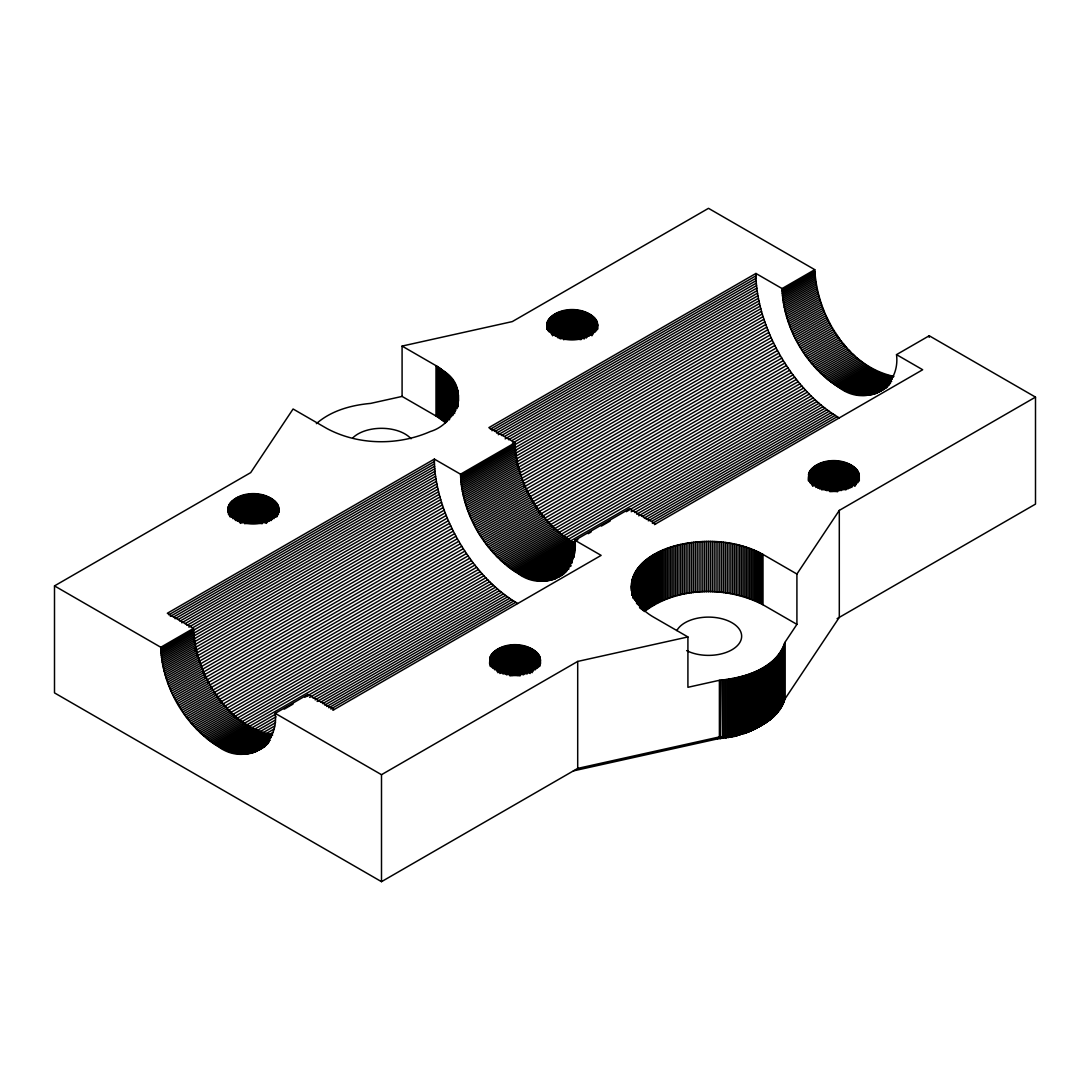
<?xml version="1.0" encoding="UTF-8"?>
<svg xmlns="http://www.w3.org/2000/svg" width="1090" height="1090" viewBox="0 0 1090 1090"><rect width="100%" height="100%" fill="white"/><g stroke="black" fill="none" stroke-linecap="round" stroke-linejoin="round"><path stroke-width="1.5" d="M334.085 709.563L307.925 694.453L275.225 713.337C279.312 746.241 244.46 766.365 218 746.377C184.564 725.381 162.233 686.714 160.775 647.256L54.5 585.902L54.5 692.886L381.5 881.674L577.7 768.409L719.4 736.935C744.388 734.469 775.917 725.681 784.8 699.18L784.8 642.541L796.913 624.366L796.913 574.021L839.3 510.393L1035.5 397.114L1035.5 504.098L837.093 618.643M307.911 696.074L307.925 694.453M655.635 523.922L629.475 508.812L574.975 540.286C579.062 573.177 544.21 593.301 517.75 573.313C484.314 552.317 461.983 513.663 460.525 474.205L434.365 459.094L167.315 613.275L193.475 628.385C195.819 674.029 225.589 724.891 272.595 735.11L239.895 753.994M1035.5 397.114L929.225 335.761L896.525 354.631C900.613 387.536 865.76 407.66 839.3 387.672C805.864 366.676 783.533 328.022 782.075 288.564L755.915 273.454L488.865 427.634L515.025 442.731C516.606 483.156 539.877 523.118 575.057 543.392L520.557 574.866M929.211 337.369L929.225 335.761M631.423 590.944C628.944 564.593 657.052 549.673 679.002 544.796C706.892 538.501 737.644 540.504 763 554.442L796.913 574.021M228.11 507.381C231.257 529.004 272.228 529.263 278.836 509.534C274.68 487.475 227.81 488.266 228.11 512.464M489.71 658.415C492.857 680.037 533.827 680.296 540.436 660.567C536.198 638.359 488.879 639.34 489.614 663.96M546.935 323.308C550.082 344.93 591.053 345.189 597.661 325.46C593.41 303.156 545.749 304.26 546.839 329.112M808.535 474.341C811.682 495.964 852.652 496.223 859.261 476.494C854.942 453.944 806.437 455.375 808.412 480.867M631.423 585.902C631.505 599.895 642.569 610.891 654 617.376L687.913 636.942L687.913 687.299L719.4 680.296C744.388 677.83 775.917 669.042 784.8 642.541M784.8 699.18L839.3 617.376L839.3 510.393M573.408 770.889L717.465 738.897L731.281 737.003L732.957 735.082L732.957 678.443M717.465 738.897L719.4 736.935L719.4 680.296M734.415 678.157L734.415 734.796L731.281 737.003L733.938 736.445L735.873 734.483L735.873 677.844M737.317 677.517L737.317 734.156L733.938 736.445L736.568 735.804L738.748 733.815L738.748 677.176M316.373 423.656C331.237 410.576 351.266 405.153 370.6 403.409L402.087 396.419L437.322 416.775L445.592 422.729L445.592 372.385L437.322 366.431L402.087 346.075L402.087 396.419M796.913 624.366L763 604.787C726.594 585.902 677.762 586.352 644.408 611.531L644.408 561.187M770.112 662.993L770.112 719.632L764.894 722.493L766.502 721.144M740.165 676.822L740.165 733.461L736.568 735.804L741.582 733.079L741.582 676.44M742.971 676.045L742.971 732.684L739.143 735.11L744.347 732.276L744.347 675.637M745.71 675.214L745.71 731.853L741.663 734.36L747.059 731.417L747.059 674.778M748.394 674.329L748.394 730.954L744.129 733.543L755.493 728.638L770.112 719.632M752.304 672.871L752.304 729.496L746.541 732.671L749.716 730.491L749.716 673.852M754.811 671.822L754.811 728.461L748.885 731.744L752.304 729.496M774.295 715.163L776.734 713.582L776.734 656.943M770.426 718.215L775.235 715.149L775.235 658.51M778.26 709.645L781.08 707.846L781.08 651.221M757.25 670.718L757.25 727.357L751.16 730.763L754.811 728.461M769.349 719.359L773.627 716.689L773.627 660.049M777.197 711.266L779.99 709.522L779.99 652.883M776.039 712.86L778.764 711.171L778.764 654.531M766.297 721.635L771.924 718.174L771.924 661.535M759.621 669.56L759.621 726.199L753.367 729.728L757.25 727.357M746.541 732.671L751.01 730L751.01 673.361M770.589 718.215L774.445 715.926L774.445 659.287M766.188 665.758L766.188 722.398L761.406 725.082L768.191 721.035L768.191 664.396M761.896 668.347L761.896 724.973L755.493 728.638L759.621 726.199M767.755 720.408L772.783 717.438L772.783 660.799M748.885 731.744L753.572 728.992L753.572 672.353M766.188 722.398L759.512 726.322L764.09 723.719L764.09 667.08M764.894 722.493L771.025 718.909L771.025 662.27M751.16 730.763L756.038 727.916L756.038 671.277M753.367 729.728L758.449 726.785L758.449 670.146M761.406 725.082L767.197 721.716L767.197 665.091M757.55 727.493L764.09 723.719M54.5 585.902L250.7 472.624L293.087 408.995L327 428.574C358.433 445.374 397.959 445.783 430.4 431.504C455.239 424.092 470.062 389.403 445.592 372.385M168.814 614.815L434.392 461.479L434.365 459.094M490.364 429.16L755.942 275.825L755.915 273.454M170.353 616.368L434.46 463.877L434.392 461.479M491.903 430.727L756.01 278.236L755.942 275.825M173.405 617.104L434.597 466.316L434.46 463.877M494.955 431.463L756.147 280.661L756.01 278.236M175.054 618.711L434.76 468.768L434.597 466.316M496.604 433.071L756.31 283.127L756.147 280.661M178.215 619.502L434.992 471.248L434.76 468.768M498.294 434.706L756.542 285.607L756.31 283.127M179.959 621.15L435.264 473.741L434.992 471.248M501.509 435.51L756.814 288.101L756.542 285.607M181.744 622.826L435.591 476.276L435.264 473.741M504.765 436.327L757.141 290.621L756.814 288.101M185.055 623.671L435.973 478.81L435.591 476.276M505.147 438.875L757.523 293.169L757.141 290.621M186.949 625.374L436.395 481.371L435.973 478.81M508.499 439.733L757.945 295.717L757.523 293.169M188.883 627.104L436.858 483.933L436.395 481.371M511.905 440.605L758.408 298.292L757.945 295.717M192.344 627.99L437.39 486.522L436.858 483.933M512.423 443.194L758.94 300.881L758.408 298.292M160.775 647.256L193.475 628.385M460.525 474.205L515.025 442.731M782.075 288.564L814.775 269.68C817.119 315.323 846.889 366.199 893.895 376.404L861.195 395.288M160.789 648.891L193.489 630.02M460.539 475.84L515.039 444.366M782.089 290.185L814.789 271.315M192.916 630.592L437.962 489.124L437.39 486.522M514.466 444.952L759.512 303.483L758.94 300.881M160.843 650.539L193.543 631.669M460.593 477.488L515.093 446.014M782.143 291.834L814.843 272.963M160.925 652.215L438.575 491.726L437.962 489.124M460.675 479.15L760.125 306.086L759.512 303.483M782.225 293.51L814.925 274.625M161.048 653.891L193.748 635.02M460.798 480.84L515.298 449.366M782.348 295.199L815.048 276.315M194.197 635.824L439.243 494.356L438.575 491.726M515.747 450.184L760.793 308.702L760.125 306.086M161.211 655.594L193.911 636.724M460.961 482.543L515.461 451.069M782.511 296.889L815.211 278.018M161.388 657.311L194.088 638.44M461.138 484.26L515.638 452.786M782.688 298.606L815.388 279.735M193.448 639.299L439.951 496.972L439.243 494.356M514.998 453.658L761.501 311.331L760.793 308.702M161.62 659.041L194.32 640.171M461.37 485.99L515.87 454.516M782.92 300.336L815.62 281.465M194.211 641.928L440.714 499.615L439.951 496.972M515.761 456.288L762.264 313.961L761.501 311.331M161.879 660.785L194.579 641.915M461.629 487.734L516.129 456.26M783.179 302.08L815.879 283.209M162.165 662.543L194.865 643.659M461.915 489.478L516.415 458.018M783.465 303.838L816.165 284.953M195.015 644.572L441.518 502.245L440.714 499.615M516.565 458.917L763.068 316.604L762.264 313.961M162.492 664.301L195.192 645.43M462.242 491.249L516.742 459.789M783.792 305.609L816.492 286.725M162.846 666.085L195.546 647.201M462.596 493.021L517.096 461.56M784.146 307.38L816.846 288.496M194.402 648.059L442.377 504.888L441.518 502.245M515.952 462.405L763.926 319.247L763.068 316.604M163.241 667.87L195.941 648.986M462.991 494.806L517.491 463.345M784.541 309.165L817.241 290.281M195.287 650.703L443.262 507.531L442.377 504.888M516.837 465.048L764.812 321.891L763.926 319.247M163.663 669.655L196.364 650.771M463.413 496.604L517.913 465.13M784.964 310.95L817.663 292.079M164.127 671.454L196.827 652.569M463.877 498.389L518.377 466.929M785.427 312.748L818.127 293.864M196.241 653.332L444.216 510.175L443.262 507.531M517.791 467.692L765.766 324.52L764.812 321.891M164.604 673.252L197.304 654.381M464.354 500.201L518.854 468.727M785.904 314.547L818.604 295.676M197.222 655.976L445.197 512.818L444.216 510.175M518.772 470.335L766.747 327.163L765.766 324.52M165.135 675.064L197.835 656.18M464.885 502L519.385 470.539M786.435 316.359L819.135 297.475M165.68 676.876L198.38 657.992M465.43 503.812L519.93 472.352M786.98 318.171L819.68 299.287M198.257 658.619L446.232 515.447L445.197 512.818M519.807 472.965L767.782 329.807L766.747 327.163M166.266 678.688L198.966 659.804M466.016 505.624L520.516 474.164M787.566 319.983L820.266 301.099M199.32 661.249L447.295 518.077L446.232 515.447M520.87 475.608L768.845 332.436L767.782 329.807M166.879 680.501L199.579 661.616M466.629 507.436L521.129 475.976M788.179 321.795L820.879 302.911M167.533 682.313L200.233 663.429M467.283 509.248L521.783 477.788M788.833 323.607L821.533 304.723M200.437 663.878L448.412 520.707L447.295 518.077M521.987 478.224L769.962 335.066L768.845 332.436M168.214 684.125L200.914 665.241M467.964 511.06L522.464 479.6M789.514 325.42L822.214 306.535M201.596 666.494L449.57 523.323L448.412 520.707M523.145 480.84L771.121 337.682L769.962 335.066M168.923 685.937L201.623 667.053M468.673 512.872L523.173 481.412M790.223 327.232L822.923 308.347M169.659 687.736L202.359 668.865M469.409 514.684L523.909 483.211M790.958 329.03L823.659 310.159M202.794 669.096L450.769 525.925L449.57 523.323M524.345 483.456L772.32 340.284L771.121 337.682M170.422 689.534L203.122 670.663M470.171 516.483L524.672 485.023M791.722 330.842L824.422 311.958M202.577 672.544L452.009 528.527L450.769 525.925M524.127 486.889L773.559 342.887L772.32 340.284M171.212 691.332L203.912 672.462M470.962 518.281L525.462 486.808M792.512 332.627L825.212 313.757M172.043 693.131L204.743 674.247M471.793 520.066L526.293 488.606M793.343 334.426L826.043 315.541M203.844 675.119L453.29 531.116L452.009 528.527M525.394 489.478L774.84 345.462L773.559 342.887M172.888 694.902L205.588 676.032M472.638 521.851L527.138 490.377M794.188 336.197L826.888 317.326M205.165 677.694L454.612 533.678L453.29 531.116M526.715 492.053L776.162 348.037L774.84 345.462M173.76 696.673L206.46 677.803M473.51 523.622L528.01 492.162M795.06 337.982L827.76 319.097M174.672 698.445L207.373 679.561M474.423 525.38L528.923 493.92M795.973 339.739L828.673 320.855M206.528 680.242L455.961 536.226L454.612 533.678M528.078 494.601L777.511 350.585L776.162 348.037M175.599 700.189L208.299 681.318M475.349 527.138L529.849 495.678M796.899 341.497L829.599 322.613M207.917 682.776L457.364 538.773L455.961 536.226M530.939 496.291L778.914 353.119L777.511 350.585M176.553 701.933L209.253 683.062M476.303 528.882L530.803 497.408M797.853 343.227L830.553 324.357M177.534 703.663L458.795 541.28C473.292 566.119 492.762 588.804 517.75 603.519M477.284 530.598L780.345 355.64C794.842 380.478 814.312 403.164 839.3 417.879M798.834 344.958L831.534 326.074M178.542 705.38L211.242 686.496M478.292 532.315L532.792 500.855M799.842 346.675L832.542 327.79M210.806 687.79L460.253 543.774M532.356 502.149L781.803 358.133M179.564 707.069L212.264 688.199M479.314 534.018L533.814 502.544M800.864 348.364L833.564 329.493M180.627 708.759L461.751 546.254M480.377 535.694L534.877 504.234M535.326 503.771L783.301 360.613M801.927 350.054L834.627 331.169M181.703 710.421L214.403 691.537M481.453 537.356L535.953 505.896M803.003 351.716L835.703 332.832M213.844 692.722L463.291 548.706M535.394 507.068L784.841 363.065M182.793 712.07L215.493 693.186M482.543 539.005L537.043 507.545M804.093 353.364L836.793 334.48M215.411 695.148L464.858 551.131M536.961 509.493L786.408 365.491M183.91 713.691L216.61 694.821M483.66 540.64L538.16 509.166M805.21 354.986L837.91 336.115M185.055 715.299L217.755 696.415M484.805 542.248L539.305 510.774M806.355 356.594L839.055 337.723M217.005 697.545L466.452 553.529M538.555 511.891L788.002 367.889M186.213 716.893L218.913 698.009M485.963 543.828L540.463 512.368M807.513 358.188L840.213 339.303M220.098 699.072L468.073 555.9M540.19 514.262L789.623 370.259M187.385 718.446L220.085 699.576M487.135 545.395L541.635 513.921M808.685 359.741L841.385 340.87M188.584 719.986L221.284 701.115M488.334 546.935L542.834 515.461M809.884 361.294L842.584 342.41M220.289 702.26L469.736 558.244M541.839 516.606L791.286 372.603M189.796 721.512L222.496 702.628M489.546 548.447L544.046 516.987M811.096 362.806L843.796 343.922M223.45 703.718L471.425 560.546M545 518.077L792.975 374.906M191.022 722.997L223.722 704.126M490.772 549.946L545.273 518.472M812.323 364.292L845.023 345.421M192.276 724.469L224.976 705.584M492.026 551.404L546.526 519.944M813.576 365.763L846.276 346.879M225.167 705.993L473.142 562.835M546.717 520.352L794.692 377.181M193.529 725.913L226.23 707.029M493.28 552.848L547.78 521.388M814.829 367.207L847.529 348.323M226.911 708.241L474.886 565.083M548.461 522.601L796.436 379.429M194.81 727.316L227.51 708.446M494.56 554.265L549.06 522.791M816.11 368.611L848.81 349.74M196.105 728.706L228.805 709.822M495.855 555.641L550.355 524.181M817.405 370L850.105 351.116M228.668 710.462L476.643 567.291M550.218 524.808L798.193 381.65M197.399 730.055L230.099 711.184M497.149 557.004L551.649 525.53M818.699 371.349L851.399 352.479M230.467 712.628L478.442 569.457M552.017 526.988L799.992 383.816M198.721 731.39L231.421 712.506M498.471 558.325L552.971 526.865M820.021 372.685L852.721 353.8M200.056 732.684L232.756 713.8M499.806 559.62L554.306 528.159M821.356 373.979L854.056 355.095M232.279 714.768L480.254 571.596M553.829 529.127L801.804 385.955M201.391 733.938L234.091 715.067M501.141 560.887L555.641 529.413M822.691 375.232L855.391 356.362M234.118 716.866L482.093 573.694M557.14 530.367L803.643 388.054M202.74 735.178L235.44 716.294M502.49 562.113L556.99 530.653M824.04 376.472L856.74 357.588M204.089 736.377L236.789 717.493M503.839 563.312L558.339 531.852M825.389 377.671L858.089 358.787M237.457 718.078L483.96 575.752M559.006 532.438L805.51 390.111M205.465 737.535L238.165 718.651M505.215 564.47L559.715 533.01M826.765 378.83L859.465 359.945M206.841 738.666L239.541 719.781M506.591 565.601L561.091 534.141M828.141 379.96L860.841 361.076M239.337 720.095L485.84 577.768M560.887 534.454L807.39 392.128M208.217 739.756L240.917 720.872M507.967 566.691L562.467 535.231M829.517 381.05L862.217 362.18M241.231 722.071L487.734 579.744M562.781 536.416L809.284 394.103M209.607 740.819L242.307 721.934M509.357 567.754L563.857 536.294M830.907 382.113L863.607 363.229M210.997 741.84L243.697 722.956M510.747 568.776L565.247 537.316M832.297 383.135L864.997 364.251M243.152 724.005L489.655 581.678M564.702 538.351L811.205 396.038M212.387 742.821L245.087 723.937M512.136 569.757L566.636 538.297M833.687 384.116L866.387 365.232M213.79 743.775L246.49 724.891M513.54 570.71L568.04 539.25M835.09 385.07L867.79 366.185M246.558 725.041L491.59 583.559M566.636 540.245L813.14 397.918M215.193 744.674L247.893 725.804M514.943 571.623L569.443 540.149M836.493 385.969L869.193 367.098M248.506 726.88L493.538 585.412M570.056 541.24L815.088 399.757M216.597 745.546L249.297 726.662M516.347 572.482L570.847 541.021M837.897 386.841L870.597 367.97M218 746.377L250.7 727.493M517.75 573.313L572.25 541.853M839.3 387.672L872 368.788M250.468 728.665L275.416 714.263M284.218 709.181L293.019 704.099M304.764 697.327L495.514 587.197M573.49 542.18L577.891 539.632M588.164 533.705L591.093 532.015M601.367 526.089L610.168 521.006M626.314 511.687L817.064 401.556M219.403 747.168L252.103 728.284M519.153 574.103L573.653 542.643M840.703 388.462L873.403 369.592M220.807 747.917L253.507 729.047M842.107 389.212L874.807 370.341M253.916 729.564L275.92 716.866M309.669 697.382L497.49 588.941M631.219 511.728L819.04 403.3M222.21 748.626L254.91 729.755M521.96 575.575L574.989 544.959M843.51 389.92L876.21 371.05M223.614 749.293L256.314 730.423M523.364 576.242L574.907 546.471M844.913 390.588L877.614 371.717M255.905 731.267L274.98 720.245M313.13 698.227L499.479 590.644M634.68 512.586L821.029 404.99M225.003 749.92L257.703 731.049M524.753 576.869L574.839 547.957M846.303 391.215L879.003 372.344M226.393 750.506L259.093 731.635M526.143 577.455L574.757 549.387M847.693 391.8L880.393 372.93M259.379 732.058L275.511 722.738M315.133 699.875L501.482 592.279M636.683 514.221L823.032 406.638M227.783 751.051L260.483 732.18M527.533 578L574.662 550.777M849.083 392.345L881.783 373.475M229.159 751.555L261.859 732.671M528.909 578.49L574.58 552.126M850.459 392.85L883.159 373.965M262.853 732.807L274.598 726.035M317.149 701.47L503.498 593.873M638.699 515.815L825.048 408.232M230.535 752.005L263.235 733.134M530.285 578.954L574.471 553.434M851.835 393.313L884.535 374.429M231.911 752.427L264.611 733.543M531.661 579.362L574.375 554.701M853.211 393.722L885.911 374.837M264.87 734.347L273.685 729.264M320.637 702.164L505.515 595.426M642.187 516.51L827.065 409.772M233.26 752.795L265.96 733.911M533.01 579.744L574.253 555.927M854.56 394.09L887.26 375.219M234.609 753.122L267.309 734.238M534.359 580.071L574.13 557.099M855.909 394.417L888.609 375.546M235.944 753.408L268.644 734.524M535.694 580.343L572.523 559.088M857.244 394.703L889.944 375.818M268.372 734.987L272.772 732.453M322.667 703.65L507.545 596.911M644.217 518.009L829.095 411.257M237.279 753.64L269.979 734.769M537.029 580.589L572.386 560.178M858.579 394.948L891.279 376.064M238.601 753.844L271.301 734.96M538.351 580.779L572.223 561.227M859.901 395.139L892.601 376.254M539.645 580.929L572.059 562.222M324.697 705.08L509.575 598.342M646.247 519.44L831.125 412.701M241.19 754.103L271.042 736.854M540.94 581.038L571.869 563.176M862.49 395.397L892.342 378.162M242.471 754.157L270.906 737.739M542.221 581.106L570.206 564.947M863.771 395.452L892.206 379.034M243.724 754.171L269.325 739.401M326.741 706.47L511.619 599.718M543.474 581.12L569.988 565.805M648.291 520.816L833.169 414.077M865.024 395.479L890.625 380.696M244.978 754.144L269.148 740.192M544.728 581.093L571.242 565.778M866.277 395.452L890.448 381.486M246.204 754.076L270.375 740.124M545.954 581.024L568.053 568.258M867.504 395.37L891.675 381.418M247.416 753.967L268.74 741.65M547.166 580.902L567.795 568.994M868.716 395.261L890.04 382.944M248.615 753.803L269.189 741.922M548.365 580.738L569.048 568.803M869.915 395.098L890.489 383.217M328.771 707.792L513.663 601.053M651.793 521.293L835.212 415.399M249.787 753.599L268.276 742.93M549.537 580.534L565.751 571.187M871.087 394.893L889.576 384.225M250.945 753.353L268.017 743.503M550.695 580.289L566.909 570.928M872.245 394.648L889.317 384.797M252.09 753.054L266.805 744.552M551.84 580.003L565.097 572.345M873.39 394.348L888.105 385.86M253.207 752.713L266.001 745.328M552.957 579.662L565.805 572.236M874.507 394.008L887.301 386.623M254.297 752.332L264.257 746.596M554.047 579.281L564.361 573.326M875.597 393.64L886.974 387.073M255.373 751.909L264.965 746.527M555.123 578.858L563.612 574.185M876.673 393.204L886.265 387.822M258.466 750.383L262.731 747.917M558.216 577.332L561.159 575.629M879.766 391.678L884.031 389.225M330.829 709.059L515.706 602.32M652.379 523.404L837.256 416.666M332.872 710.271L601.135 555.382L574.975 540.286M654.422 524.617L922.685 369.742L896.525 354.631M275.225 713.337L381.5 774.69L577.7 661.426L687.913 636.942M755.493 728.638L765.153 723.065L765.153 666.426M768.191 721.035L763.191 723.815L769.159 720.34L769.159 663.701M731.281 737.003L735.873 734.483M774.336 714.904L776.734 713.582M767.864 720.408L771.924 718.174M733.938 736.445L738.748 733.815M769.417 718.991L773.627 716.689M744.129 733.543L749.716 730.491M736.568 735.804L741.582 733.079M739.143 735.11L744.347 732.276M741.663 734.36L747.059 731.417M402.087 346.075L512.3 321.591L708.5 208.326L814.775 269.68M778.914 353.119L780.345 355.64M457.364 538.773L458.795 541.28M859.261 475.049L859.288 480.867M859.015 473.619L859.165 480.608M858.797 472.91L858.797 479.709M858.525 472.202L858.525 480.704M858.184 471.507L858.184 481.698M857.803 470.826L857.803 482.72M857.353 470.158L857.353 482.039M856.849 469.504L856.849 483.088M856.277 468.85L856.277 484.137M855.664 468.223L855.664 485.214M854.996 467.624L854.996 486.304M854.274 467.024L854.274 485.704M853.511 466.466L853.511 485.145M852.693 465.921L852.693 486.29M851.835 465.389L851.835 487.462M850.936 464.899L850.936 486.971M849.982 464.422L849.982 488.197M849.001 463.986L849.001 487.761M847.979 463.563L847.979 489.042M846.93 463.182L846.93 488.647M845.84 462.828L845.84 489.996M844.723 462.501L844.723 489.669M843.578 462.215L843.578 489.383M842.42 461.956L842.42 489.124M841.235 461.724L841.235 490.595M840.036 461.533L840.036 490.405M838.809 461.37L838.809 490.241M837.583 461.247L837.583 491.822M836.343 461.165L836.343 491.726M835.103 461.111L835.103 491.672M833.85 461.097L833.85 491.658M832.597 461.111L832.597 491.672M831.357 461.165L831.357 491.726M830.117 461.247L830.117 491.822M828.891 461.37L828.891 490.241M827.664 461.533L827.664 490.405M826.465 461.724L826.465 490.595M825.28 461.956L825.28 489.124M824.122 462.215L824.122 489.383M822.977 462.501L822.977 489.669M821.86 462.828L821.86 489.996M820.77 463.182L820.77 488.647M819.721 463.563L819.721 489.042M818.699 463.986L818.699 487.761M817.718 464.422L817.718 488.197M816.764 464.899L816.764 486.971M815.865 465.389L815.865 487.462M815.007 465.921L815.007 486.29M814.189 466.466L814.189 485.145M813.426 467.024L813.426 485.704M812.704 467.624L812.704 486.304M812.036 468.223L812.036 485.214M811.423 468.85L811.423 484.137M810.851 469.504L810.851 483.088M810.347 470.158L810.347 482.039M809.897 470.826L809.897 482.72M809.516 471.507L809.516 481.698M809.175 472.202L809.175 480.704M808.903 472.91L808.903 479.709M808.685 473.619L808.685 480.418M784.568 643.427L784.568 700.066M784.296 644.313L784.296 700.952M784.01 645.185L784.01 701.824M783.683 646.057L783.683 702.696M783.315 646.929L783.315 703.568M782.933 647.801L782.933 704.44M782.511 648.659L782.511 705.298M782.075 649.517L782.075 706.156M781.598 650.362L781.598 707.001M780.549 652.052L780.549 708.691M779.391 653.714L779.391 710.353M778.11 655.349L778.11 711.988M777.443 656.153L777.443 712.792M775.998 657.733L775.998 714.372M763 554.442L763 604.787M763 667.72L763 724.36M761.651 553.679L761.651 604.024M760.766 668.96L760.766 725.586M760.261 552.93L760.261 603.274M758.844 552.208L758.844 602.552M757.4 551.513L757.4 601.857M755.915 550.818L755.915 601.162M754.416 550.164L754.416 600.508M752.877 549.524L752.877 599.868M751.323 548.91L751.323 599.255M749.729 548.311L749.729 598.655M748.122 547.739L748.122 598.083M746.486 547.18L746.486 597.538M744.838 546.662L744.838 597.007M743.148 546.158L743.148 596.503M741.459 545.681L741.459 596.026M739.728 545.218L739.728 595.562M737.998 544.796L737.998 595.14M736.24 544.387L736.24 594.731M734.469 544.005L734.469 594.35M732.671 543.651L732.671 593.995M731.485 678.729L731.485 735.369L728.57 737.521L730 735.614L730 678.988M730.872 543.324L730.872 593.669M729.06 543.011L729.06 593.369M728.501 679.22L728.501 735.859L725.831 737.957L727.003 736.091L727.003 679.452M727.234 542.738L727.234 593.083M725.49 679.656L725.49 736.295L723.065 738.339L723.978 736.486L723.978 679.847M725.381 542.493L725.381 592.837M723.542 542.261L723.542 592.606M722.466 680.01L722.466 736.649L720.286 738.652L720.926 680.16M721.675 542.057L721.675 592.401M719.809 541.894L719.809 592.238M717.928 541.744L717.928 592.088M716.048 541.621L716.048 591.965M714.168 541.526L714.168 591.87M712.288 541.457L712.288 591.802M710.394 541.417L710.394 591.761M708.5 541.403L708.5 591.747M706.606 541.417L706.606 591.761M704.712 541.457L704.712 591.802M702.832 541.526L702.832 591.87M700.952 541.621L700.952 591.965M699.072 541.744L699.072 592.088M697.191 541.894L697.191 592.238M695.325 542.057L695.325 592.401M693.458 542.261L693.458 592.606M691.619 542.493L691.619 592.837M689.766 542.738L689.766 593.083M687.94 543.011L687.94 593.369M686.128 543.324L686.128 593.669M684.329 543.651L684.329 593.995M682.531 544.005L682.531 594.35M680.76 544.387L680.76 594.731M679.002 544.796L679.002 595.14M677.271 545.218L677.271 595.562M675.541 545.681L675.541 596.026M673.852 546.158L673.852 596.503M672.162 546.662L672.162 597.007M670.514 547.18L670.514 597.538M668.879 547.739L668.879 598.083M667.271 548.311L667.271 598.655M665.677 548.91L665.677 599.255M664.123 549.524L664.123 599.868M662.584 550.164L662.584 600.508M661.085 550.818L661.085 601.162M659.6 551.513L659.6 601.857M658.156 552.208L658.156 602.552M656.739 552.93L656.739 603.274M655.349 553.679L655.349 604.024M654 554.442L654 604.787M652.678 555.219L652.678 605.563M651.398 556.023L651.398 606.367M650.144 556.84L650.144 607.184M648.918 557.671L648.918 608.016M647.732 558.53L647.732 608.874M646.588 559.402L646.588 609.746M645.484 560.287L645.484 610.632M643.386 562.099L643.386 610.768M642.392 563.026L642.392 610.019M641.438 563.966L641.438 609.283M640.525 564.933L640.525 608.561M639.653 565.901L639.653 607.852M638.822 566.882L638.822 605.481M638.031 567.876L638.031 604.787M637.296 568.871L637.296 604.119M636.587 569.893L636.587 603.451M635.933 570.915L635.933 601.121M635.32 571.95L635.32 600.481M634.748 572.986L634.748 599.841M634.216 574.035L634.216 599.214M633.74 575.098L633.74 598.587M633.304 576.16L633.304 597.974M632.909 577.223L632.909 597.947M632.554 578.299L632.554 595.072M632.255 579.376L632.255 594.472M632.009 580.452L632.009 594.704M631.791 581.542L631.791 595.303M631.628 582.632L631.628 591.025M597.661 324.016L597.661 329.112M597.415 322.586L597.415 329.384M597.197 321.877L597.197 328.676M596.925 321.168L596.925 327.967M596.584 320.474L596.584 330.665M596.203 319.792L596.203 329.984M595.753 319.125L595.753 331.006M595.249 318.457L595.249 332.055M594.677 317.817L594.677 331.401M594.064 317.19L594.064 332.477M593.396 316.591L593.396 333.567M592.674 315.991L592.674 334.671M591.911 315.432L591.911 335.802M591.093 314.887L591.093 335.257M590.235 314.356L590.235 334.739M589.336 313.866L589.336 335.938M588.382 313.389L588.382 335.461M587.401 312.953L587.401 336.728M586.379 312.53L586.379 338.009M585.33 312.149L585.33 337.614M584.24 311.795L584.24 338.963M583.123 311.468L583.123 338.636M581.978 311.181L581.978 338.35M580.82 310.923L580.82 339.78M579.635 310.691L579.635 339.562M578.436 310.5L578.436 339.372M577.7 661.426L577.7 768.409M577.21 310.337L577.21 339.208M575.983 310.214L575.983 339.085M574.743 310.132L574.743 339.004M573.504 310.078L573.504 338.949M572.25 310.064L572.25 338.922M570.996 310.078L570.996 338.949M569.757 310.132L569.757 339.004M568.517 310.214L568.517 339.085M567.291 310.337L567.291 339.208M566.064 310.5L566.064 339.372M564.865 310.691L564.865 339.562M563.68 310.923L563.68 339.78M562.522 311.181L562.522 338.35M561.377 311.468L561.377 338.636M560.26 311.795L560.26 338.963M559.17 312.149L559.17 337.614M558.121 312.53L558.121 338.009M557.099 312.953L557.099 336.728M556.118 313.389L556.118 335.461M555.164 313.866L555.164 335.938M554.265 314.356L554.265 334.739M553.407 314.887L553.407 335.257M552.589 315.432L552.589 335.802M551.826 315.991L551.826 334.671M551.104 316.591L551.104 333.567M550.436 317.19L550.436 332.477M549.823 317.817L549.823 331.401M549.251 318.457L549.251 332.055M548.747 319.125L548.747 331.006M548.297 319.792L548.297 329.984M547.916 320.474L547.916 330.665M547.575 321.168L547.575 327.967M547.303 321.877L547.303 328.676M547.085 322.586L547.085 329.384M540.436 659.123L540.436 663.96M540.19 657.692L540.34 663.497M539.972 656.984L539.972 666.113M539.7 656.275L539.7 664.764M539.359 655.581L539.359 665.772M538.978 654.899L538.978 666.794M538.528 654.232L538.528 666.113M538.024 653.564L538.024 667.148M537.452 652.924L537.452 668.211M536.839 652.297L536.839 667.584M536.171 651.684L536.171 668.674M535.449 651.098L535.449 669.778M534.686 650.526L534.686 669.206M533.868 649.981L533.868 670.364M533.01 649.463L533.01 671.535M532.111 648.972L532.111 672.734M531.157 648.495L531.157 672.271M530.176 648.059L530.176 673.525M529.154 647.637L529.154 673.116M528.105 647.256L528.105 672.721M527.015 646.901L527.015 674.07M525.898 646.574L525.898 673.743M524.753 646.275L524.753 673.457M523.595 646.016L523.595 674.887M522.41 645.798L522.41 674.669M521.211 645.607L521.211 674.478M519.985 645.444L519.985 676.018M518.758 645.321L518.758 675.895M517.518 645.239L517.518 675.8M516.279 645.185L516.279 675.745M515.025 645.157L515.025 675.732M513.771 645.185L513.771 675.745M512.532 645.239L512.532 675.8M511.292 645.321L511.292 675.895M510.066 645.444L510.066 676.018M508.839 645.607L508.839 674.478M507.64 645.798L507.64 674.669M506.455 646.016L506.455 674.887M505.297 646.275L505.297 673.457M504.152 646.574L504.152 673.743M503.035 646.901L503.035 674.07M501.945 647.256L501.945 672.721M500.896 647.637L500.896 673.116M499.874 648.059L499.874 673.525M498.893 648.495L498.893 672.271M497.939 648.972L497.939 672.734M497.04 649.463L497.04 671.535M496.182 649.981L496.182 670.364M495.364 650.526L495.364 669.206M494.601 651.098L494.601 669.778M493.879 651.684L493.879 668.674M493.211 652.297L493.211 667.584M492.598 652.924L492.598 668.211M492.026 653.564L492.026 667.148M491.522 654.232L491.522 666.113M491.072 654.899L491.072 666.794M490.691 655.581L490.691 665.772M490.35 656.275L490.35 664.764M490.078 656.984L490.078 666.113M489.86 657.692L489.86 662.788M458.481 394.934L458.549 401.052M458.209 392.754L458.209 406.502M457.991 391.664L457.991 406.774M457.745 390.588L457.745 405.684M457.446 389.512L457.446 406.284M457.092 388.435L457.092 408.573M456.696 387.359L456.696 407.496M456.26 386.296L456.26 408.11M455.784 385.247L455.784 410.412M455.252 384.198L455.252 411.053M454.68 383.149L454.68 413.355M454.067 382.127L454.067 412.333M453.413 381.091L453.413 414.663M452.704 380.083L452.704 415.331M451.969 379.075L451.969 415.998M451.178 378.08L451.178 416.68M450.347 377.099L450.347 417.375M449.475 376.132L449.475 419.773M448.562 375.178L448.562 418.805M447.608 374.238L447.608 419.541M446.614 373.311L446.614 421.966M444.516 371.486L444.516 421.83M443.412 370.6L443.412 420.944M442.268 369.742L442.268 420.086M441.082 368.883L441.082 419.228M439.856 368.052L439.856 418.397M438.602 367.235L438.602 417.579M437.322 366.431L437.322 416.775M436 365.641L436 415.998M381.5 774.69L381.5 881.674M278.836 508.09L278.863 512.205M278.59 506.659L278.74 512.464M278.372 505.951L278.372 514.439M278.1 505.242L278.1 513.731M277.759 504.547L277.759 514.739M277.378 503.866L277.378 515.761M276.928 503.199L276.928 516.783M276.424 502.531L276.424 516.115M275.852 501.891L275.852 517.178M275.239 501.264L275.239 516.551M274.571 500.651L274.571 517.641M273.849 500.065L273.849 518.745M273.086 499.493L273.086 518.172M272.268 498.947L272.268 519.331M271.41 498.43L271.41 520.502M270.511 497.939L270.511 520.012M269.557 497.462L269.557 521.238M268.576 497.013L268.576 520.788M267.554 496.604L267.554 522.083M266.505 496.223L266.505 523.391M265.415 495.868L265.415 523.037M264.298 495.541L264.298 522.71M263.153 495.242L263.153 522.423M261.995 494.983L261.995 523.854M260.81 494.765L260.81 523.636M259.611 494.574L259.611 523.432M258.385 494.41L258.385 523.282M257.158 494.288L257.158 523.159M255.918 494.206L255.918 523.064M254.678 494.151L254.678 523.009M253.425 494.124L253.425 522.996M252.172 494.151L252.172 523.009M250.932 494.206L250.932 523.064M249.692 494.288L249.692 523.159M248.466 494.41L248.466 523.282M247.239 494.574L247.239 523.432M246.04 494.765L246.04 523.636M244.855 494.983L244.855 523.854M243.697 495.242L243.697 522.423M242.552 495.541L242.552 522.71M241.435 495.868L241.435 523.037M240.345 496.223L240.345 523.391M239.296 496.604L239.296 522.083M238.274 497.013L238.274 520.788M237.293 497.462L237.293 521.238M236.339 497.939L236.339 520.012M235.44 498.43L235.44 520.502M234.582 498.947L234.582 519.331M233.764 499.493L233.764 518.172M233.001 500.065L233.001 518.745M232.279 500.651L232.279 517.641M231.611 501.264L231.611 516.551M230.998 501.891L230.998 517.178M230.426 502.531L230.426 516.115M229.922 503.199L229.922 516.783M229.472 503.866L229.472 515.761M229.091 504.547L229.091 514.739M228.75 505.242L228.75 513.731M228.478 505.951L228.478 514.439M228.26 506.659L228.26 511.755M352.806 437.88A33.136 19.13 0 0 1 382.386 428.329A33.136 19.13 0 0 1 411.039 438.78M676.849 630.565A33.136 19.13 0 0 1 722.656 618.943A33.136 19.13 0 0 1 736.2 646.752A33.136 19.13 0 0 1 686.632 650.621"/></g></svg>
